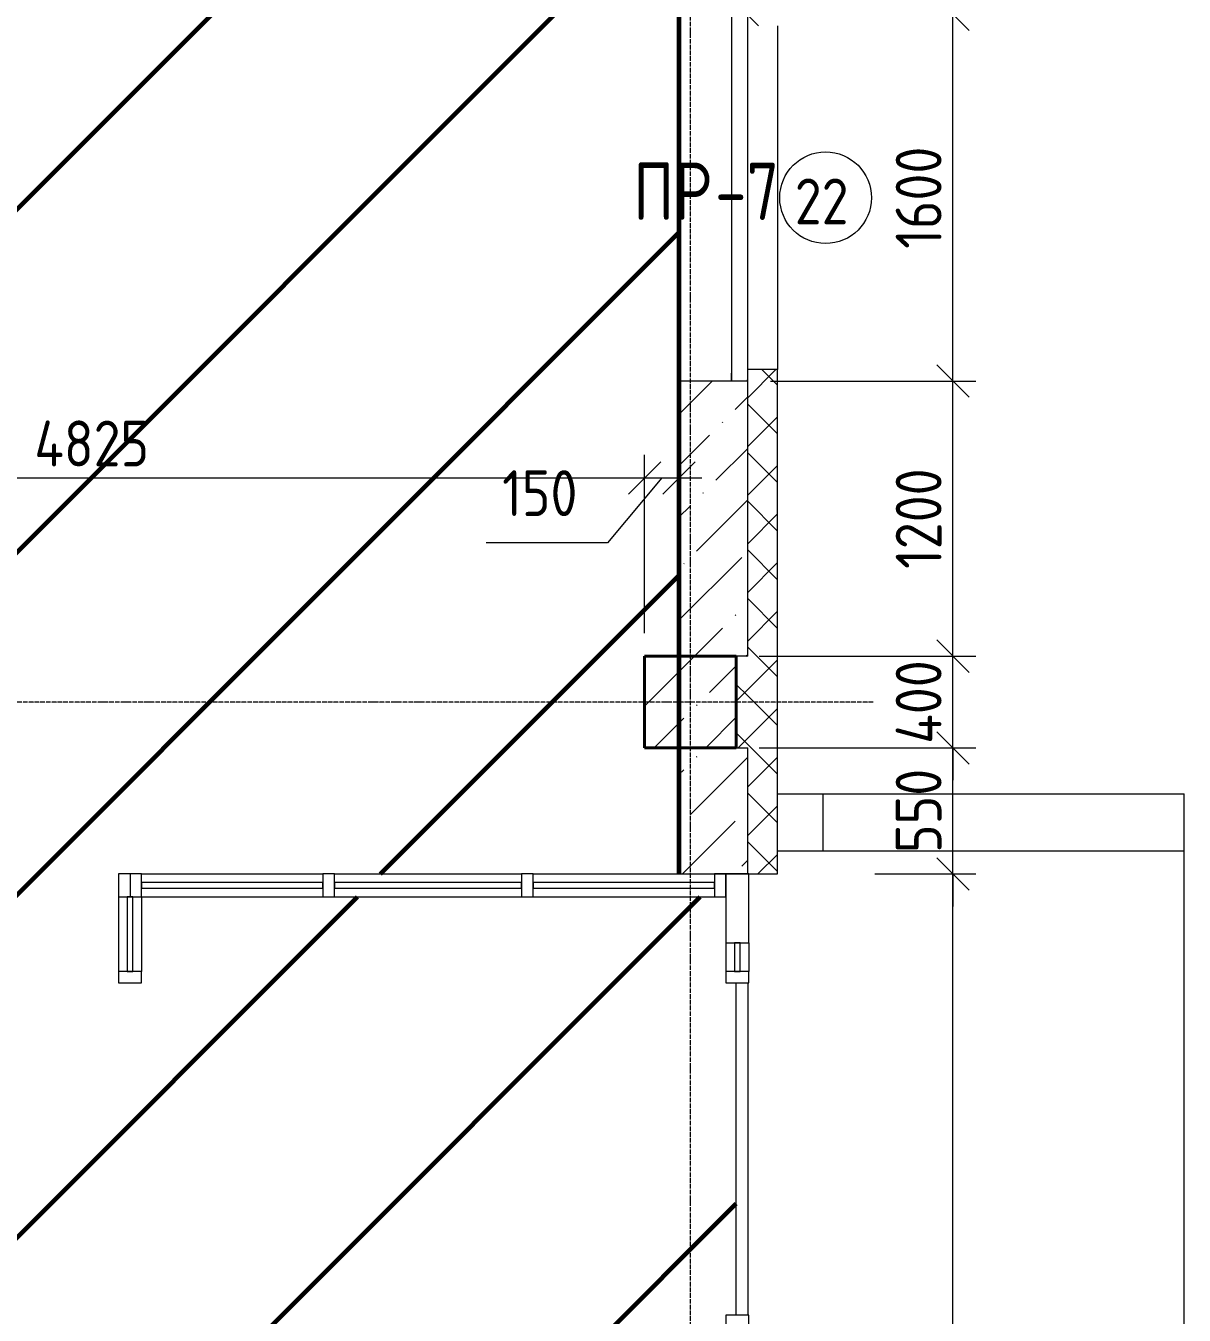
# Model space of a CAD drawing. Header units: millimetres. Extents: x -56773 to 323062, y -262288 to 76460.
# Drawn here: x 59984 to 65039, y -52535 to -46910 of the extents above; entities that cross this region are included whole.
import ezdxf

# ---------------------------------------------------------------- set-up
doc = ezdxf.new("R2010")
doc.units = ezdxf.units.MM
doc.linetypes.add('ADSK_Линия сетки', pattern=[25, 20, -2.5, 0, -2.5])
for name, color, linetype, lineweight in [('1.1)Стяжка керамзит  2 этаж', 5, 'Continuous', 60), ('3.1 Штукатурка внешн стен', 5, 'Continuous', 60), ('_ Окна', 7, 'Continuous', 18), ('Витраж', 7, 'Continuous', 9), ('Марки', 7, 'Continuous', 20), ('Марки окон', 7, 'Continuous', 20), ('Несущие колонны', 7, 'Continuous', 18), ('Окна', 7, 'Continuous', 9), ('Оси', 7, 'Continuous', 9), ('Панели витража', 7, 'Continuous', 9), ('Перекрытие', 7, 'Continuous', 18), ('Размеры', 7, 'Continuous', 9), ('Стены внутренние', 7, 'Continuous', 18), ('Стены наружные', 7, 'Continuous', 18), ('Стены несущие', 7, 'Continuous', 30), ('Стены отделка', 7, 'Continuous', 30), ('Стены штриховка', 7, 'Continuous', 9)]:
    doc.layers.add(name, color=color, linetype=linetype, lineweight=lineweight)
doc.styles.add('GOST Common_2', font='', dxfattribs={"width": 0.9, "height": 250})
doc.styles.add('GOST Common_3', font='', dxfattribs={"width": 0.9, "height": 200})
doc.styles.add('GOST Common_5', font='', dxfattribs={"width": 0.85, "height": 250})
doc.styles.get('GOST Common_2').set_extended_font_data('GOST Common')
doc.styles.get('GOST Common_3').set_extended_font_data('GOST Common')
doc.styles.get('GOST Common_5').set_extended_font_data('GOST Common')
doc.dimstyles.new('ADSK_Основной_2_0', dxfattribs={"dimscale": 304.8, "dimtxt": 201.142999, "dimasz": 0.463911, "dimexe": 0.328084, "dimexo": 0.328084, "dimgap": 0.164042, "dimtad": 1, "dimdec": 3, "dimrnd": 0.001, "dimdsep": 46, "dimtxsty": 'GOST Common_3', "dimblk1": 'OBLIQUE', "dimblk2": 'OBLIQUE', "dimsah": 1, "dimcen": 0.09, "dimdle": 0.328084, "dimazin": 2, "dimtfac": 1, "dimtdec": 4, "dimtix": 1, "dimtmove": 0, "dimatfit": 3, "dimfxl": 1, "dimtvp": 1, "dimtolj": 1, "dimtzin": 0, "dimlwd": 20, "dimlwe": 20, "dimarcsym": 2})
doc.dimstyles.new('ADSK_Основной_2_0_1', dxfattribs={"dimscale": 304.8, "dimtxt": 201.142999, "dimasz": 0.463911, "dimexe": 0.328084, "dimexo": 0.328084, "dimgap": 0.164042, "dimtad": 1, "dimdec": 3, "dimrnd": 0.001, "dimdsep": 46, "dimtxsty": 'GOST Common_3', "dimblk1": 'OBLIQUE', "dimblk2": 'OBLIQUE', "dimsah": 1, "dimcen": 0.09, "dimdle": 0.328084, "dimazin": 2, "dimtfac": 1, "dimtdec": 4, "dimtix": 1, "dimtmove": 1, "dimatfit": 3, "dimfxl": 1, "dimtvp": 1, "dimtolj": 1, "dimtzin": 0, "dimlwd": 20, "dimlwe": 20, "dimarcsym": 2})
doc.dimstyles.new('ADSK_Основной_2_0_2', dxfattribs={"dimscale": 304.8, "dimtxt": 201.142999, "dimasz": 0.463911, "dimexe": 0.328084, "dimexo": 0.328084, "dimgap": 0.164042, "dimtad": 1, "dimdec": 3, "dimrnd": 0.001, "dimdsep": 46, "dimtxsty": 'GOST Common_3', "dimblk1": 'OBLIQUE', "dimblk2": 'OBLIQUE', "dimsah": 1, "dimcen": 0.09, "dimdle": 0.328084, "dimazin": 2, "dimtfac": 1, "dimtdec": 4, "dimtix": 1, "dimtmove": 0, "dimatfit": 3, "dimfxl": 1, "dimtvp": 1, "dimtolj": 1, "dimtzin": 0, "dimlwd": 20, "dimlwe": 20, "dimarcsym": 2})
pattern_1 = [(45, (1283.93, -48864.63), (-106.066, 106.066), []), (135, (1283.93, -48864.63), (-106.066, -106.066), [])]

# ---------------------------------------------------------------- blocks, each defined once
blk = doc.blocks.new('ADSK_КолоннаЖБ_Прямоугольная - 400x400 мм-1807143-Кладочный план 1-го этажа')
at = {"layer": 'Несущие колонны', "lineweight": 40}
for p, q in [((-200, 200), (200, 200)), ((-200, -200), (-200, 200)), ((200, 200), (200, -200)), ((200, -200), (-200, -200))]:
    blk.add_line(p, q, dxfattribs=at)
blk = doc.blocks.new('Прямоугольный импост - 300х100 уширенный профиль-V7-Кладочный план 1-го этажа')
at = {"layer": 'Витраж', "lineweight": 18}
for p, q in [((-300, 50), (0, 50)), ((-300, -50), (-300, 50)), ((0, 50), (0, -50)), ((0, -50), (-300, -50))]:
    blk.add_line(p, q, dxfattribs=at)
blk = doc.blocks.new('Прямоугольный импост - 50х100-V5-Кладочный план 1-го этажа')
at = {"layer": 'Витраж', "lineweight": 18}
for p, q in [((-25, 50), (25, 50)), ((-25, -50), (-25, 50)), ((25, 50), (25, -50)), ((25, -50), (-25, -50))]:
    blk.add_line(p, q, dxfattribs=at)
blk = doc.blocks.new('Системная панель - ADSK_Cтеклопакет_25-3526199-Кладочный план 1-го этажа')
at = {"layer": 'Панели витража', "lineweight": 18}
for p, q in [((62.5, 12.5), (-62.5, 12.5)), ((-62.5, 12.5), (-62.5, -12.5)), ((62.5, -12.5), (62.5, 12.5)), ((-62.5, -12.5), (62.5, -12.5))]:
    blk.add_line(p, q, dxfattribs=at)
blk = doc.blocks.new('Прямоугольный импост - 300х100 уширенный профиль-3507858-Кладочный план 1-го этажа')
at = {"layer": 'Витраж'}
for p, q in [((61755, -2045), (61755, -2170)), ((61855, -2045), (61855, -2170))]:
    blk.add_line(p, q, dxfattribs=at)
blk = doc.blocks.new('Системная панель - ADSK_Cтеклопакет_25 мм-3529390-Кладочный план 1-го этажа')
at = {"layer": 'Панели витража', "lineweight": 18}
for p, q in [((395.8, 12.5), (-395.8, 12.5)), ((-395.8, 12.5), (-395.8, -12.5)), ((395.8, -12.5), (395.8, 12.5)), ((-395.8, -12.5), (395.8, -12.5))]:
    blk.add_line(p, q, dxfattribs=at)
blk = doc.blocks.new('Прямоугольный импост - 300х100 уширенный профиль-3528926-Кладочный план 1-го этажа')
at = {"layer": 'Витраж'}
for p, q in [((60913.3, -1745), (61550, -1745)), ((60913.3, -1845), (61705, -1845))]:
    blk.add_line(p, q, dxfattribs=at)
blk = doc.blocks.new('Прямоугольный импост - 50х100 мм-3521548-Кладочный план 1-го этажа')
at = {"layer": 'Витраж', "lineweight": 18}
for p, q in [((-50, 50), (0, 50)), ((-50, -50), (-50, 50)), ((0, 50), (0, -50)), ((0, -50), (-50, -50))]:
    blk.add_line(p, q, dxfattribs=at)
blk = doc.blocks.new('Квадратный угловой импост - 100х100 мм-3520843-Кладочный план 1-го этажа')
at = {"layer": 'Витраж', "lineweight": 18}
for p, q in [((-50, 50), (50, 50)), ((-50, -50), (-50, 50)), ((50, 50), (50, -50)), ((50, -50), (-50, -50))]:
    blk.add_line(p, q, dxfattribs=at)
blk = doc.blocks.new('Системная панель - ADSK_Cтеклопакет_25-3528458-Кладочный план 1-го этажа')
at = {"layer": 'Панели витража', "lineweight": 18}
for p, q in [((162.5, 12.5), (-162.5, 12.5)), ((-162.5, 12.5), (-162.5, -12.5)), ((162.5, -12.5), (162.5, 12.5)), ((-162.5, -12.5), (162.5, -12.5))]:
    blk.add_line(p, q, dxfattribs=at)
blk = doc.blocks.new('Прямоугольный импост - 300х100 уширенный профиль-3528456-Кладочный план 1-го этажа')
at = {"layer": 'Витраж'}
for p, q in [((59105, -1845), (59105, -2170)), ((59205, -1845), (59205, -2170))]:
    blk.add_line(p, q, dxfattribs=at)
blk = doc.blocks.new('ОКНО L03 _2СТ_RS - ОК-1_1600х2000h_противоударное-3556409-Кладочный план 1-го этажа')
at = {"layer": '_ Окна'}
for p, q in [((-838.1, 149), (761.9, 149)), ((-838.1, 149), (-838.1, 79)), ((-838.1, 149), (-833.1, 149)), ((761.9, 149), (756.9, 149)), ((761.9, 149), (761.9, 79)), ((-838.1, 79), (761.9, 79)), ((-838.1, 79), (-803.1, 79)), ((761.9, 79), (726.9, 79))]:
    blk.add_line(p, q, dxfattribs=at)
blk = doc.blocks.new('Системная панель - ADSK_Cтеклопакет_25 мм-3529391-Кладочный план 1-го этажа')
at = {"layer": 'Панели витража', "lineweight": 18}
for p, q in [((408.3, 12.5), (-408.3, 12.5)), ((-408.3, 12.5), (-408.3, -12.5)), ((408.3, -12.5), (408.3, 12.5)), ((-408.3, -12.5), (408.3, -12.5))]:
    blk.add_line(p, q, dxfattribs=at)
blk = doc.blocks.new('Прямоугольный импост - 300х100 уширенный профиль-3528921-Кладочный план 1-го этажа')
at = {"layer": 'Витраж'}
for p, q in [((60046.7, -1745), (60863.3, -1745)), ((60046.7, -1845), (60863.3, -1845))]:
    blk.add_line(p, q, dxfattribs=at)
blk = doc.blocks.new('Прямоугольный импост - 50х100 мм-V17-Кладочный план 1-го этажа')
at = {"layer": 'Витраж', "lineweight": 18}
for p, q in [((-25, 50), (25, 50)), ((-25, -50), (-25, 50)), ((25, 50), (25, -50)), ((25, -50), (-25, -50))]:
    blk.add_line(p, q, dxfattribs=at)
blk = doc.blocks.new('Прямоугольный импост - 300х100 уширенный профиль-V18-Кладочный план 1-го этажа')
at = {"layer": 'Витраж'}
for p, q in [((59205, -1745), (59996.7, -1745)), ((59205, -1845), (59996.7, -1845))]:
    blk.add_line(p, q, dxfattribs=at)
blk = doc.blocks.new('Прямоугольный импост - 50х100 мм-V19-Кладочный план 1-го этажа')
at = {"layer": 'Витраж', "lineweight": 18}
for p, q in [((0, 50), (-50, 50)), ((-50, 50), (-50, -50)), ((0, -50), (0, 50)), ((-50, -50), (0, -50))]:
    blk.add_line(p, q, dxfattribs=at)
blk = doc.blocks.new('_Oblique')
at = {"color": 0, "linetype": 'ByBlock', "lineweight": -2}
blk.add_line((-0.5, -0.5), (0.5, 0.5), dxfattribs=at)
blk = doc.blocks.new('*D4259')
at = {"layer": 'Defpoints', "color": 0, "transparency": 16777216}
for p in [(63588.9, -50609.7), (64029.9, -50609.7), (63588.9, -55659.7)]:
    blk.add_point(p, dxfattribs=at)
at = {"layer": 'Размеры', "color": 0, "lineweight": 20, "transparency": 16777216}
for p, q in [((64029.9, -55759.7), (64029.9, -50509.7)), ((63688.9, -50609.7), (64129.9, -50609.7)), ((63688.9, -55659.7), (64129.9, -55659.7))]:
    blk.add_line(p, q, dxfattribs=at)
at = {"layer": 'Размеры', "color": 0, "lineweight": 20, "transparency": 16777216, "xscale": 141.4, "yscale": 141.4, "zscale": 141.4}
for p, rotation in [((64029.9, -50609.7), 90), ((64029.9, -55659.7), 270)]:
    blk.add_blockref('_Oblique', p, dxfattribs=dict(at, rotation=rotation))
at = {"layer": 'Размеры', "color": 0, "lineweight": 9, "transparency": 16777216, "insert": (63879.9, -53134.7), "char_height": 200, "width": 605.475, "attachment_point": 5, "rotation": 90, "style": 'GOST Common_3'}
blk.add_mtext('\\A1;5050', dxfattribs=at)
blk = doc.blocks.new('*D4260')
at = {"layer": 'Defpoints', "color": 0, "transparency": 16777216}
for p in [(63083.9, -50059.7), (64029.9, -50059.7), (63588.9, -50609.7)]:
    blk.add_point(p, dxfattribs=at)
at = {"layer": 'Размеры', "color": 0, "lineweight": 20, "transparency": 16777216}
for p, q in [((64029.9, -50059.7), (64029.9, -49918.3)), ((63183.9, -50059.7), (64129.9, -50059.7)), ((64029.9, -50609.7), (64029.9, -50059.7)), ((63688.9, -50609.7), (64129.9, -50609.7)), ((64029.9, -50609.7), (64029.9, -50751.1))]:
    blk.add_line(p, q, dxfattribs=at)
at = {"layer": 'Размеры', "color": 0, "lineweight": 20, "transparency": 16777216, "xscale": 141.4, "yscale": 141.4, "zscale": 141.4}
for p, rotation in [((64029.9, -50059.7), 270), ((64029.9, -50609.7), 90)]:
    blk.add_blockref('_Oblique', p, dxfattribs=dict(at, rotation=rotation))
at = {"layer": 'Размеры', "color": 0, "lineweight": 9, "transparency": 16777216, "insert": (63879.9, -50334.7), "char_height": 200, "width": 454.106, "attachment_point": 5, "rotation": 90, "style": 'GOST Common_3'}
blk.add_mtext('\\A1;550', dxfattribs=at)
blk = doc.blocks.new('*D4261')
at = {"layer": 'Defpoints', "color": 0, "transparency": 16777216}
for p in [(63083.9, -49659.7), (64029.9, -49659.7), (63083.9, -50059.7)]:
    blk.add_point(p, dxfattribs=at)
at = {"layer": 'Размеры', "color": 0, "lineweight": 20, "transparency": 16777216}
for p, q in [((64029.9, -49659.7), (64029.9, -49518.3)), ((63183.9, -49659.7), (64129.9, -49659.7)), ((64029.9, -50059.7), (64029.9, -49659.7)), ((63183.9, -50059.7), (64129.9, -50059.7)), ((64029.9, -50059.7), (64029.9, -50201.1))]:
    blk.add_line(p, q, dxfattribs=at)
at = {"layer": 'Размеры', "color": 0, "lineweight": 20, "transparency": 16777216, "xscale": 141.4, "yscale": 141.4, "zscale": 141.4}
for p, rotation in [((64029.9, -49659.7), 270), ((64029.9, -50059.7), 90)]:
    blk.add_blockref('_Oblique', p, dxfattribs=dict(at, rotation=rotation))
at = {"layer": 'Размеры', "color": 0, "lineweight": 9, "transparency": 16777216, "insert": (63879.9, -49859.7), "char_height": 200, "width": 474.561, "attachment_point": 5, "rotation": 90, "style": 'GOST Common_3'}
blk.add_mtext('\\A1;400', dxfattribs=at)
blk = doc.blocks.new('*D4262')
at = {"layer": 'Defpoints', "color": 0, "transparency": 16777216}
for p in [(63132.9, -48459.7), (64029.9, -48459.7), (63083.9, -49659.7)]:
    blk.add_point(p, dxfattribs=at)
at = {"layer": 'Размеры', "color": 0, "lineweight": 20, "transparency": 16777216}
for p, q in [((64029.9, -49759.7), (64029.9, -48359.7)), ((63232.9, -48459.7), (64129.9, -48459.7)), ((63183.9, -49659.7), (64129.9, -49659.7))]:
    blk.add_line(p, q, dxfattribs=at)
at = {"layer": 'Размеры', "color": 0, "lineweight": 20, "transparency": 16777216, "xscale": 141.4, "yscale": 141.4, "zscale": 141.4}
for p, rotation in [((64029.9, -48459.7), 90), ((64029.9, -49659.7), 270)]:
    blk.add_blockref('_Oblique', p, dxfattribs=dict(at, rotation=rotation))
at = {"layer": 'Размеры', "color": 0, "lineweight": 9, "transparency": 16777216, "insert": (63879.9, -49059.7), "char_height": 200, "width": 560.473, "attachment_point": 5, "rotation": 90, "style": 'GOST Common_3'}
blk.add_mtext('\\A1;1200', dxfattribs=at)
blk = doc.blocks.new('*D4263')
at = {"layer": 'Defpoints', "color": 0, "transparency": 16777216}
for p in [(63132.9, -46859.7), (64029.9, -46859.7), (63132.9, -48459.7)]:
    blk.add_point(p, dxfattribs=at)
at = {"layer": 'Размеры', "color": 0, "lineweight": 20, "transparency": 16777216}
for p, q in [((64029.9, -48559.7), (64029.9, -46759.7)), ((63232.9, -46859.7), (64129.9, -46859.7)), ((63232.9, -48459.7), (64129.9, -48459.7))]:
    blk.add_line(p, q, dxfattribs=at)
at = {"layer": 'Размеры', "color": 0, "lineweight": 20, "transparency": 16777216, "xscale": 141.4, "yscale": 141.4, "zscale": 141.4}
for p, rotation in [((64029.9, -46859.7), 90), ((64029.9, -48459.7), 270)]:
    blk.add_blockref('_Oblique', p, dxfattribs=dict(at, rotation=rotation))
at = {"layer": 'Размеры', "color": 0, "lineweight": 9, "transparency": 16777216, "insert": (63879.9, -47659.7), "char_height": 200, "width": 560.473, "attachment_point": 5, "rotation": 90, "style": 'GOST Common_3'}
blk.add_mtext('\\A1;1600', dxfattribs=at)
blk = doc.blocks.new('*D4264')
at = {"layer": 'Defpoints', "color": 0, "transparency": 16777216}
for p in [(63133.9, -45659.7), (64029.9, -45659.7), (63132.9, -46859.7)]:
    blk.add_point(p, dxfattribs=at)
at = {"layer": 'Размеры', "color": 0, "lineweight": 20, "transparency": 16777216}
for p, q in [((64029.9, -46959.7), (64029.9, -45559.7)), ((63233.9, -45659.7), (64129.9, -45659.7)), ((63232.9, -46859.7), (64129.9, -46859.7))]:
    blk.add_line(p, q, dxfattribs=at)
at = {"layer": 'Размеры', "color": 0, "lineweight": 20, "transparency": 16777216, "xscale": 141.4, "yscale": 141.4, "zscale": 141.4}
for p, rotation in [((64029.9, -45659.7), 90), ((64029.9, -46859.7), 270)]:
    blk.add_blockref('_Oblique', p, dxfattribs=dict(at, rotation=rotation))
at = {"layer": 'Размеры', "color": 0, "lineweight": 9, "transparency": 16777216, "insert": (63879.9, -46259.7), "char_height": 200, "width": 560.473, "attachment_point": 5, "rotation": 90, "style": 'GOST Common_3'}
blk.add_mtext('\\A1;1200', dxfattribs=at)
blk = doc.blocks.new('*D3996')
at = {"layer": 'Defpoints', "color": 0, "transparency": 16777216}
for p in [(62683.9, -48881.9), (57858.9, -49384.7), (62683.9, -49659.7)]:
    blk.add_point(p, dxfattribs=at)
at = {"layer": 'Размеры', "color": 0, "lineweight": 20, "transparency": 16777216}
for p, q in [((57858.9, -49284.7), (57858.9, -48781.9)), ((62683.9, -49559.7), (62683.9, -48781.9)), ((57758.9, -48881.9), (62783.9, -48881.9))]:
    blk.add_line(p, q, dxfattribs=at)
at = {"layer": 'Размеры', "color": 0, "lineweight": 20, "transparency": 16777216, "xscale": 141.4, "yscale": 141.4, "zscale": 141.4, "rotation": 180}
blk.add_blockref('_Oblique', (57858.9, -48881.9), dxfattribs=at)
at = {"layer": 'Размеры', "color": 0, "lineweight": 20, "transparency": 16777216, "xscale": 141.4, "yscale": 141.4, "zscale": 141.4}
blk.add_blockref('_Oblique', (62683.9, -48881.9), dxfattribs=at)
at = {"layer": 'Размеры', "color": 0, "lineweight": 9, "transparency": 16777216, "insert": (60271.4, -48731.9), "char_height": 200, "width": 625.93, "attachment_point": 5, "style": 'GOST Common_3'}
blk.add_mtext('\\A1;4825', dxfattribs=at)
blk = doc.blocks.new('*D3997')
at = {"layer": 'Defpoints', "color": 0, "transparency": 16777216}
for p in [(62833.9, -48781.9), (62833.9, -48881.9), (62683.9, -49659.7)]:
    blk.add_point(p, dxfattribs=at)
at = {"layer": 'Размеры', "color": 0, "lineweight": 20, "transparency": 16777216}
for p, q in [((62683.9, -49559.7), (62683.9, -48781.9)), ((62758.9, -48881.9), (62521.7, -49165.3)), ((62583.9, -48881.9), (62933.9, -48881.9)), ((62833.9, -48881.9), (62833.9, -48981.9)), ((62521.7, -49165.3), (61993.1, -49165.3))]:
    blk.add_line(p, q, dxfattribs=at)
at = {"layer": 'Размеры', "color": 0, "lineweight": 20, "transparency": 16777216, "xscale": 141.4, "yscale": 141.4, "zscale": 141.4, "rotation": 180}
blk.add_blockref('_Oblique', (62683.9, -48881.9), dxfattribs=at)
at = {"layer": 'Размеры', "color": 0, "lineweight": 20, "transparency": 16777216, "xscale": 141.4, "yscale": 141.4, "zscale": 141.4}
blk.add_blockref('_Oblique', (62833.9, -48881.9), dxfattribs=at)
at = {"layer": 'Размеры', "color": 0, "lineweight": 9, "transparency": 16777216, "insert": (62062.5, -48848.6), "char_height": 200, "width": 409.104, "attachment_point": 1, "line_spacing_factor": 1.022761, "style": 'GOST Common_3'}
blk.add_mtext('\\A1;150', dxfattribs=at)
blk = doc.blocks.new('М_окна1 - Маркировка типоразмера-1510237-Кладочный план 1-го этажа')
at = {"layer": 'Марки окон'}
blk.add_circle((0, 0), 2, dxfattribs=at)

msp = doc.modelspace()

# ---------------------------------------------------------------- hatches: boundary and pattern name
at = {"layer": '1.1)Стяжка керамзит  2 этаж', "transparency": 33554687}
h = msp.add_hatch(dxfattribs=at)
h.set_pattern_fill('ANSI31', color=5, scale=333)
h.paths.add_polyline_path([(61313.9343, -39509.6624), (60083.9343, -39509.6624), (57883.9343, -39509.6624), (57613.9343, -39509.6624), (57613.9343, -42934.6624), (57488.9343, -42934.6624), (57488.9343, -39509.6624), (57083.9343, -39509.6624), (57083.9343, -39659.6624), (56683.9343, -39659.6624), (56683.9343, -39509.6624), (56383.9343, -39509.6624), (55183.9343, -39509.6624), (54688.9343, -39509.6624), (54688.9343, -42934.6624), (54563.9343, -42934.6624), (54563.9343, -41884.6624), (54323.9343, -41884.6624), (54323.9343, -41759.6624), (54563.9343, -41759.6624), (54563.9343, -39509.6624), (54323.9343, -39509.6624), (54323.9343, -39260.0253), (53173.9343, -39260.0253), (53173.9343, -39509.6624), (52763.9343, -39509.6624), (52763.9343, -40559.6624), (50983.9343, -40559.6624), (50983.9343, -41759.6624), (53173.9343, -41759.6624), (53173.9343, -41784.6624), (53173.9343, -41884.6624), (50983.9343, -41884.6624), (50983.9343, -43859.6624), (50858.9343, -43859.6624), (50858.9343, -42359.6624), (50608.9343, -42359.6624), (50608.9343, -45184.6624), (50858.9343, -45184.6624), (50858.9343, -44959.6624), (50983.9343, -44959.6624), (50983.9343, -45184.6624), (51558.9343, -45184.6624), (51558.9343, -46034.6624), (51691.5932, -46034.6624), (51691.5932, -46134.6624), (54563.9343, -46134.6624), (54563.9343, -44034.6624), (54688.9343, -44034.6624), (54688.9343, -46134.6624), (56108.9343, -46134.6624), (56108.9343, -45184.6624), (57488.9343, -45184.6624), (57488.9343, -44034.6624), (57613.9343, -44034.6624), (57613.9343, -46134.6624), (58213.9343, -46134.6624), (58213.9343, -46259.6624), (61513.9343, -46259.6624), (61513.9343, -46134.6624), (62833.9343, -46134.6624), (62833.9343, -45909.6624), (62283.9343, -45909.6624), (62283.9343, -45659.6624), (61313.9343, -45659.6624), (61313.9343, -44259.6624), (61038.9343, -44259.6624), (61038.9343, -44059.6624), (61313.9343, -44059.6624)])
h.paths.add_polyline_path([(59338.9343, -46159.6624), (59488.9343, -46159.6624), (59488.9343, -46234.6624), (59338.9343, -46234.6624)], flags=16)
h.paths.add_polyline_path([(62833.9343, -48459.6624), (62833.9343, -46859.6624), (62833.9343, -46259.6624), (51691.5932, -46259.6624), (51691.5932, -55809.6624), (53283.9343, -55809.6624), (54483.9343, -55809.6624), (56083.9343, -55809.6624), (56683.9343, -55809.6624), (56683.9343, -55659.6624), (57083.9343, -55659.6624), (57083.9343, -55809.6624), (57683.9343, -55809.6624), (60083.9343, -55809.6624), (60388.9343, -55809.6624), (60388.9343, -55759.6624), (60388.9343, -54684.6624), (60388.9343, -54634.6624), (60488.9343, -54634.6624), (60488.9343, -54684.6624), (60488.9343, -55759.6624), (60488.9343, -55809.6624), (62683.9343, -55809.6624), (62683.9343, -55659.6624), (63038.9343, -55659.6624), (63038.9343, -55359.6624), (63038.9343, -54684.6624), (63038.9343, -54634.6624), (63083.9343, -54634.6624), (63083.9343, -53384.6624), (63038.9343, -53384.6624), (63038.9343, -53334.6624), (63038.9343, -52584.6624), (63038.9343, -52534.6624), (63083.9343, -52534.6624), (63083.9343, -51084.6624), (63038.9343, -51084.6624), (63038.9343, -51034.6624), (63038.9343, -50909.6624), (63038.9343, -50709.6624), (62988.9343, -50709.6624), (62197.2677, -50709.6624), (62147.2677, -50709.6624), (61330.601, -50709.6624), (61280.601, -50709.6624), (60488.9343, -50709.6624), (60488.9343, -51034.6624), (60488.9343, -51084.6624), (60388.9343, -51084.6624), (60388.9343, -51034.6624), (60388.9343, -50709.6624), (60388.9343, -50609.6624), (60488.9343, -50609.6624), (61280.601, -50609.6624), (61330.601, -50609.6624), (62147.2677, -50609.6624), (62197.2677, -50609.6624), (62833.9343, -50609.6624), (62833.9343, -50059.6624), (62683.9343, -50059.6624), (62683.9343, -49659.6624), (62833.9343, -49659.6624)])
h.paths.add_polyline_path([(56108.9343, -49384.6624), (57858.9343, -49384.6624), (57858.9343, -50134.6624), (56108.9343, -50134.6624)], flags=16)
h.paths.add_polyline_path([(56133.9343, -49409.6624), (57833.9343, -49409.6624), (57833.9343, -50109.6624), (56133.9343, -50109.6624)], flags=0)
h.paths.add_polyline_path([(56183.9343, -49459.6624), (57008.9343, -49459.6624), (57008.9343, -49659.6624), (57058.9343, -49659.6624), (57058.9343, -49459.6624), (57083.9343, -49459.6624), (57783.9343, -49459.6624), (57783.9343, -50059.6624), (56183.9343, -50059.6624)], flags=0)
h.paths.add_polyline_path([(56683.9343, -49659.6624), (57083.9343, -49659.6624), (57083.9343, -50059.6624), (56683.9343, -50059.6624)], flags=0)
h.paths.add_polyline_path([(60388.9343, -52534.6624), (60488.9343, -52534.6624), (60488.9343, -52584.6624), (60488.9343, -53334.6624), (60488.9343, -53384.6624), (60388.9343, -53384.6624), (60388.9343, -53334.6624), (60388.9343, -52584.6624)], flags=16)
h.paths.add_polyline_path([(60451.4343, -52584.6624), (60451.4343, -53334.6624), (60426.4343, -53334.6624), (60426.4343, -52584.6624)], flags=0)
h.paths.add_polyline_path([(62978.3843, -53059.6624), (62992.3843, -53059.6624), (62992.3843, -53709.6624), (62978.3843, -53709.6624)], flags=16)
h.paths.add_polyline_path([(62978.3843, -54309.6624), (62992.3843, -54309.6624), (62992.3843, -54959.6624), (62978.3843, -54959.6624)], flags=16)
h.paths.add_polyline_path([(51558.9343, -51734.6624), (51233.9343, -51734.6624), (51233.9343, -51709.6624), (51233.9343, -51609.6624), (51558.9343, -51609.6624), (51558.9343, -51384.6624), (51691.5932, -51384.6624), (51691.5932, -50484.6624), (51558.9343, -50484.6624), (51558.9343, -50134.6624), (46883.9343, -50134.6624), (46883.9343, -55659.6624), (47283.9343, -55659.6624), (47283.9343, -55809.6624), (48183.9343, -55809.6624), (49783.9343, -55809.6624), (50683.9343, -55809.6624), (50683.9343, -55659.6624), (51083.9343, -55659.6624), (51083.9343, -55809.6624), (51558.9343, -55809.6624)])
at = {"layer": 'Несущие колонны', "lineweight": 9}
h = msp.add_hatch(dxfattribs=at)
h.set_pattern_fill('FP_3', color=256, style=0, pattern_type=2)
h.set_pattern_definition([(45, (1283.93, -48864.63), (-224.5064, 224.5064), []), (45, (1508.44, -48864.63), (-224.5064, 224.5064), [396.875, -79.375, 3.353, -76.022])])
h.paths.add_polyline_path([(62683.9343, -50059.6624), (63083.9343, -50059.6624), (63083.9343, -49659.6624), (62683.9343, -49659.6624)])
at = {"layer": 'Стены внутренние', "lineweight": 9}
h = msp.add_hatch(dxfattribs=at)
h.set_pattern_fill('FP_1', color=256, style=0, pattern_type=2)
h.set_pattern_definition([(45, (1283.93, -48864.63), (84.18955, 308.69595), [396.875, -79.375, 3.353, -76.022])])
h.paths.add_polyline_path([(63133.9343, -50609.6624), (63133.9343, -50059.6624), (62833.9343, -50059.6624), (62833.9343, -50609.6624)])
h.paths.add_polyline_path([(63133.9343, -49659.6624), (63132.9343, -48459.6624), (62833.9343, -48459.6624), (62833.9343, -49659.6624)])
h.paths.add_polyline_path([(63132.9343, -46909.6624), (63133.9343, -46909.6624), (63133.9343, -45659.6624), (62833.9343, -45659.6624), (62833.9343, -46859.6624), (63132.9343, -46859.6624)])
h.paths.add_polyline_path([(62833.9343, -45259.6624), (63133.9343, -45259.6624), (63132.9343, -44659.6624), (62833.9343, -44659.6624)])
h.paths.add_polyline_path([(63133.9343, -43109.6624), (63133.9343, -41284.6624), (62833.9343, -41284.6624), (62833.9343, -43059.6624), (63132.9343, -43059.6624), (63132.9343, -43109.6624)])
h.paths.add_polyline_path([(63133.9343, -39834.6624), (63133.9343, -39659.6624), (62833.9343, -39659.6624), (62833.9343, -39834.6624)])
at = {"layer": 'Стены наружные', "lineweight": 9}
h = msp.add_hatch(dxfattribs=at)
h.set_pattern_fill('FP_4', color=256, style=0, pattern_type=2)
h.set_pattern_definition(pattern_1)
h.paths.add_polyline_path([(63263.9343, -50609.6624), (63263.9343, -48409.6624), (63133.9343, -48409.6624), (63133.9343, -50609.6624)])
h.paths.add_polyline_path([(63133.9343, -46909.6624), (63263.9343, -46909.6624), (63263.9343, -44609.6624), (63133.9343, -44609.6624), (63133.9343, -46126.1139)])
h.paths.add_polyline_path([(63263.9343, -43109.6624), (63263.9343, -41284.6624), (63133.9343, -41284.6624), (63133.9343, -43109.6624)])
h.paths.add_polyline_path([(63133.9343, -39834.6624), (63263.9343, -39834.6624), (63263.9343, -39659.6624), (63133.9343, -39659.6624)])
h = msp.add_hatch(dxfattribs=at)
h.set_pattern_fill('FP_4', color=256, style=0, pattern_type=2)
h.set_pattern_definition(pattern_1)
h.paths.add_polyline_path([(63083.9343, -50059.6624), (63133.9343, -50059.6624), (63133.9343, -49659.6624), (63083.9343, -49659.6624)])

# ---------------------------------------------------------------- linework, layer by layer
at = {"layer": '3.1 Штукатурка внешн стен'}
msp.add_lwpolyline([(62833.9343, -45659.6624), (62833.9343, -50609.6624)], dxfattribs=at)
at = {"layer": 'Несущие колонны', "lineweight": 9}
for p, q in [((63083.9343, -49659.6624), (62683.9343, -49659.6624)), ((62683.9343, -49659.6624), (62683.9343, -50059.6624)), ((63083.9343, -50059.6624), (63083.9343, -49659.6624)), ((62683.9343, -50059.6624), (63083.9343, -50059.6624))]:
    msp.add_line(p, q, dxfattribs=at)
at = {"layer": 'Оси', "linetype": 'ADSK_Линия сетки', "lineweight": 5}
for p, q in [((62883.9343, -59838.5137), (62883.9343, -38837.1863)), ((63681.4538, -49859.6624), (-23956.1623, -49859.6624))]:
    msp.add_line(p, q, dxfattribs=at)
at = {"layer": 'Перекрытие'}
for p, q in [((65038.9343, -55809.6624), (65038.9343, -50509.6624)), ((63083.9343, -52534.6624), (63083.9343, -51084.6624)), ((63133.9343, -51084.6624), (63133.9343, -52534.6624))]:
    msp.add_line(p, q, dxfattribs=at)
at = {"layer": 'Стены внутренние', "lineweight": 5}
msp.add_line((62833.9343, -48459.6624), (62833.9343, -46859.6624), dxfattribs=at)
at = {"layer": 'Стены наружные', "lineweight": 9}
for p, q in [((63263.9343, -46909.6624), (63263.9343, -48409.6624)), ((63263.9343, -50259.6624), (65038.9343, -50259.6624)), ((63463.9343, -50509.6624), (63463.9343, -50259.6624)), ((65038.9343, -50509.6624), (65038.9343, -50259.6624)), ((65038.9343, -50509.6624), (63263.9343, -50509.6624))]:
    msp.add_line(p, q, dxfattribs=at)
at = {"layer": 'Стены несущие', "lineweight": 9}
for p, q in [((63133.9343, -48409.6624), (63132.9343, -48409.6624)), ((63132.9343, -48409.6624), (63132.9343, -48459.6624)), ((62833.9343, -48459.6624), (62833.9343, -49659.6624)), ((63132.9343, -48459.6624), (62833.9343, -48459.6624)), ((62833.9343, -49659.6624), (63083.9343, -49659.6624)), ((62833.9343, -50059.6624), (62833.9343, -50609.6624)), ((63083.9343, -50059.6624), (62833.9343, -50059.6624)), ((62833.9343, -50609.6624), (63133.9343, -50609.6624))]:
    msp.add_line(p, q, dxfattribs=at)
at = {"layer": 'Стены отделка', "lineweight": 18}
for p, q in [((63263.9343, -48409.6624), (63133.9343, -48409.6624)), ((63263.9343, -50609.6624), (63263.9343, -48409.6624)), ((63083.9343, -49659.6624), (63083.9343, -50059.6624)), ((63133.9343, -49659.6624), (63083.9343, -49659.6624)), ((63083.9343, -50059.6624), (63133.9343, -50059.6624)), ((63133.9343, -50609.6624), (63263.9343, -50609.6624))]:
    msp.add_line(p, q, dxfattribs=at)
at = {"layer": 'Стены штриховка', "lineweight": 9}
for p, q in [((63133.9343, -49659.6624), (63133.9343, -48409.6624)), ((63133.9343, -50609.6624), (63133.9343, -50059.6624))]:
    msp.add_line(p, q, dxfattribs=at)

# ---------------------------------------------------------------- block references
at = {"layer": 'Витраж', "extrusion": (0, 0, -1), "rotation": 89.99999999999972}
for name, p in [('Квадратный угловой импост - 100х100 мм-3520843-Кладочный план 1-го этажа', (-60438.9343, -50659.6624)), ('Прямоугольный импост - 300х100 уширенный профиль-V7-Кладочный план 1-го этажа', (-63088.9343, -50609.6624)), ('Прямоугольный импост - 50х100-V5-Кладочный план 1-го этажа', (-60438.9343, -51059.6624)), ('Прямоугольный импост - 50х100-V5-Кладочный план 1-го этажа', (-63088.9343, -51059.6624)), ('Прямоугольный импост - 50х100-V5-Кладочный план 1-го этажа', (-63088.9343, -52559.6624))]:
    msp.add_blockref(name, p, dxfattribs=at)
at = {"layer": 'Витраж', "extrusion": (0, 0, -1)}
for name, p in [('Прямоугольный импост - 50х100 мм-3521548-Кладочный план 1-го этажа', (-60438.9343, -50659.6624)), ('Прямоугольный импост - 50х100 мм-V17-Кладочный план 1-го этажа', (-61305.601, -50659.6624)), ('Прямоугольный импост - 50х100 мм-V17-Кладочный план 1-го этажа', (-62172.2677, -50659.6624))]:
    msp.add_blockref(name, p, dxfattribs=at)
at = {"layer": 'Витраж'}
for name, p in [('Прямоугольный импост - 300х100 уширенный профиль-V18-Кладочный план 1-го этажа', (1283.9343, -48864.6314)), ('Прямоугольный импост - 300х100 уширенный профиль-3528921-Кладочный план 1-го этажа', (1283.9343, -48864.6314)), ('Прямоугольный импост - 300х100 уширенный профиль-3528926-Кладочный план 1-го этажа', (1283.9343, -48864.6314)), ('Прямоугольный импост - 50х100 мм-V19-Кладочный план 1-го этажа', (63038.9343, -50659.6624)), ('Прямоугольный импост - 300х100 уширенный профиль-3528456-Кладочный план 1-го этажа', (1283.9343, -48864.6314)), ('Прямоугольный импост - 300х100 уширенный профиль-3507858-Кладочный план 1-го этажа', (1283.9343, -48864.6314))]:
    msp.add_blockref(name, p, dxfattribs=at)
at = {"layer": 'Марки окон', "xscale": 99.99999999999993, "yscale": 99.99999999999993, "zscale": 99.99999999999993}
msp.add_blockref('М_окна1 - Маркировка типоразмера-1510237-Кладочный план 1-го этажа', (63473.9343, -47659.6624), dxfattribs=at)
at = {"layer": 'Несущие колонны', "lineweight": 40, "rotation": 89.9999999999999}
msp.add_blockref('ADSK_КолоннаЖБ_Прямоугольная - 400x400 мм-1807143-Кладочный план 1-го этажа', (62883.9343, -49859.6624), dxfattribs=at)
at = {"layer": 'Окна', "rotation": 269.9999999999997}
msp.add_blockref('ОКНО L03 _2СТ_RS - ОК-1_1600х2000h_противоударное-3556409-Кладочный план 1-го этажа', (62983.9343, -47697.7624), dxfattribs=at)
at = {"layer": 'Панели витража'}
for name, p, rotation in [('Системная панель - ADSK_Cтеклопакет_25 мм-3529390-Кладочный план 1-го этажа', (60884.7677, -50659.6624), 180), ('Системная панель - ADSK_Cтеклопакет_25 мм-3529391-Кладочный план 1-го этажа', (61738.9343, -50659.6624), 180), ('Системная панель - ADSK_Cтеклопакет_25 мм-3529390-Кладочный план 1-го этажа', (62593.101, -50659.6624), 180), ('Системная панель - ADSK_Cтеклопакет_25-3528458-Кладочный план 1-го этажа', (60438.9343, -50872.1624), 90.00000000000031), ('Системная панель - ADSK_Cтеклопакет_25-3526199-Кладочный план 1-го этажа', (63088.9343, -50972.1624), 90.00000000000031)]:
    msp.add_blockref(name, p, dxfattribs=dict(at, rotation=rotation))

# ---------------------------------------------------------------- texts
at = {"layer": 'Марки', "lineweight": 9, "char_height": 250, "attachment_point": 1, "style": 'GOST Common_5'}
for s, insert, width in [('ПР', (62634.0035, -47506.6813), 432.91125), ('-7', (62991.191, -47506.6813), 389.620125)]:
    msp.add_mtext(s, dxfattribs=dict(at, insert=insert, width=width))
at = {"layer": 'Марки окон', "lineweight": 5, "insert": (63339.3769, -47575.8771), "char_height": 200, "width": 317.46825, "attachment_point": 1, "style": 'GOST Common_2'}
msp.add_mtext('22', dxfattribs=at)

# ---------------------------------------------------------------- dimensions: what is measured, and where the dimension line sits
at = {"layer": 'Размеры', "lineweight": 9}
for base, p1, p2, override, picture, middle in [((64029.9033, -45659.6624), (63132.9343, -46859.6624), (63133.9343, -45659.6624), {"dimpost": '<>', "dimfxl": 1200.000417}, '*D4264', (63879.9033, -46259.6624)), ((64029.9033, -46859.6624), (63132.9343, -48459.6624), (63132.9343, -46859.6624), {"dimpost": '<>', "dimfxl": 1600}, '*D4263', (63879.9033, -47659.6624)), ((64029.9033, -48459.6624), (63083.9343, -49659.6624), (63132.9343, -48459.6624), {"dimpost": '<>', "dimfxl": 1201}, '*D4262', (63879.9033, -49059.6624)), ((64029.9033, -49659.6624), (63083.9343, -50059.6624), (63083.9343, -49659.6624), {"dimpost": '<>', "dimfxl": 400}, '*D4261', (63879.9033, -49859.6624)), ((64029.9033, -50059.6624), (63588.9343, -50609.6624), (63083.9343, -50059.6624), {"dimpost": '<>', "dimfxl": 746.675967}, '*D4260', (63879.9033, -50334.6624)), ((64029.9033, -50609.6624), (63588.9343, -55659.6624), (63588.9343, -50609.6624), {"dimpost": '<>', "dimfxl": 5050}, '*D4259', (63879.9033, -53134.6624))]:
    dim = msp.add_linear_dim(base=base, p1=p1, p2=p2, angle=90, dimstyle='ADSK_Основной_2_0', override=override, dxfattribs=at)
    dim.commit()
    dim.dimension.update_dxf_attribs({"geometry": picture, "text_midpoint": middle})
dim = msp.add_linear_dim(base=(62683.9343, -48881.9029), p1=(57858.9343, -49384.6624), p2=(62683.9343, -49659.6624), dimstyle='ADSK_Основной_2_0_2', override={"dimpost": '<>', "dimfxl": 4832.830434}, dxfattribs=at)
dim.commit()
dim.dimension.update_dxf_attribs({"geometry": '*D3996', "text_midpoint": (60271.4343, -48731.9029)})
dim = msp.add_linear_dim(base=(62833.9343, -48881.9029), p1=(62683.9343, -49659.6624), p2=(62833.9343, -48781.918), dimstyle='ADSK_Основной_2_0_1', override={"dimpost": '<>', "dimfxl": 890.46908}, dxfattribs=at)
dim.commit()
dim.dimension.update_dxf_attribs({"geometry": '*D3997', "text_midpoint": (62471.6505, -49165.2903), "dimtype": 160})

doc.saveas('drawing.dxf')
